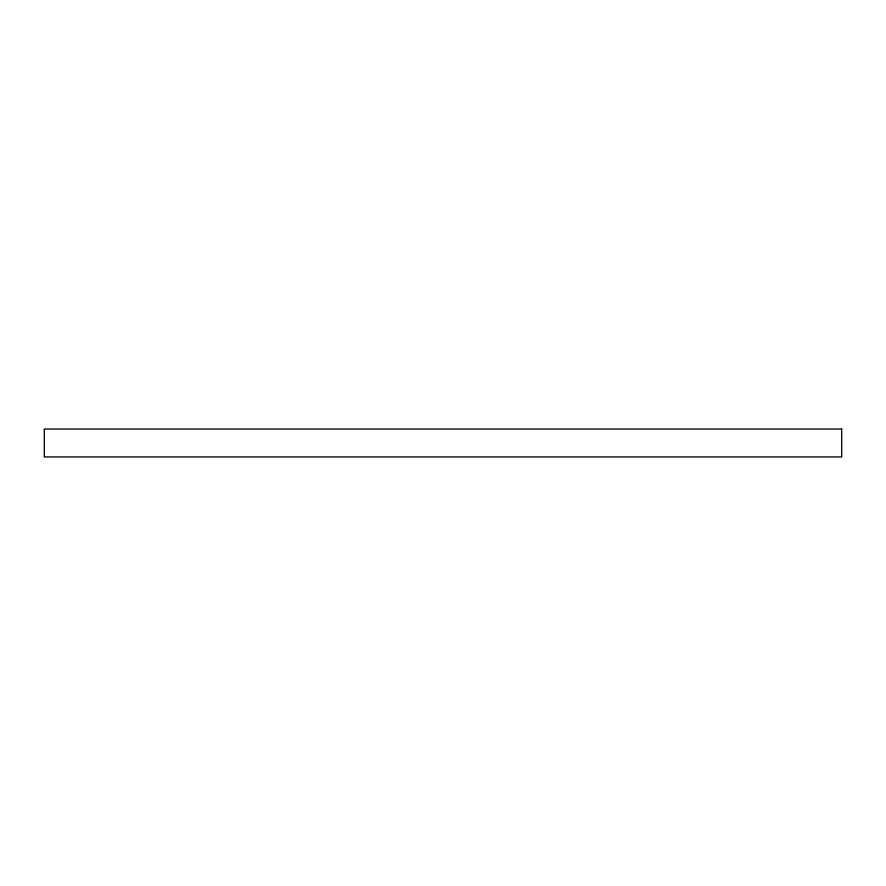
<?xml version="1.0" encoding="UTF-8"?>
<svg xmlns="http://www.w3.org/2000/svg" width="886" height="886" viewBox="0 0 886 886"><rect width="100%" height="100%" fill="white"/><g stroke="black" fill="none" stroke-linecap="round" stroke-linejoin="round"><path stroke-width="1.33" d="M841.7 429.045L44.3 429.045L44.3 456.954L841.7 456.954L841.7 429.045"/></g></svg>
